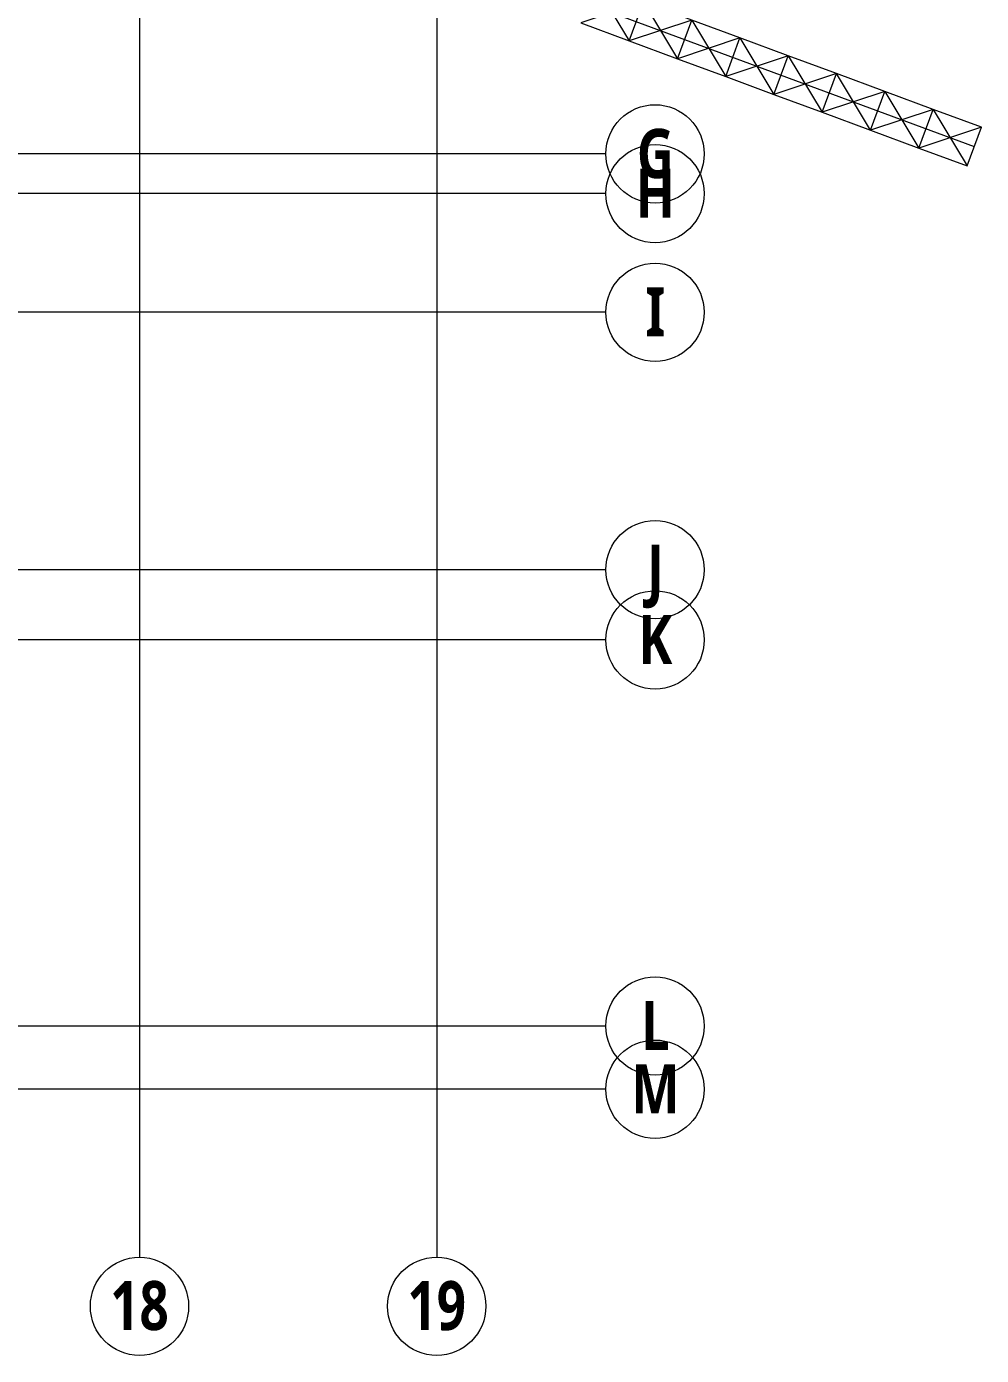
# Model space of a CAD drawing. Header units: millimetres. Extents: x -41779 to 122129, y -6962 to 59838.
# Drawn here: x 64221 to 84619, y -4008 to 24386 of the extents above; entities that cross this region are included whole.
import ezdxf

# ---------------------------------------------------------------- set-up
doc = ezdxf.new("R2010")
doc.units = ezdxf.units.MM
doc.linetypes.add('Grid Line', pattern=[10, 8, -1, 0, -1])
for name, color, linetype, lineweight in [('S-GRID', 1, 'Continuous', 5), ('S-GRID-IDEN', 1, 'Continuous', 9), ('Site Planning 180317_dwg', 8, 'Continuous', 5), ('VATLIEU', 32, 'Continuous', 13)]:
    doc.layers.add(name, color=color, linetype=linetype, lineweight=lineweight)
doc.styles.add('Roboto_B', font='Roboto-Bold.ttf', dxfattribs={"width": 0.8, "height": 1050})

# ---------------------------------------------------------------- blocks, each defined once
blk = doc.blocks.new('Site Planning 180317_dwg_TC1-985155-Level 3')
at = {"layer": 'VATLIEU', "color": 61}
for p, q in [((1157710, -341911), (1209299, -361003)), ((1201200, -357536), (1201926, -358743)), ((1202231, -357918), (1202958, -359125)), ((1203263, -358299), (1203989, -359507)), ((1204294, -358681), (1205021, -359888)), ((1205326, -359062), (1206052, -360270)), ((1207389, -359826), (1208115, -361033)), ((1208421, -360207), (1209147, -361415))]:
    blk.add_line(p, q, dxfattribs=at)
at = {"layer": 'VATLIEU', "color": 61, "flags": 128}
for points in [[(1205326, -359063), (1203989, -359507), (1205021, -359888), (1205326, -359063), (1204294, -358681), (1202957, -359125), (1203989, -359507), (1204294, -358681), (1203263, -358299), (1201926, -358743), (1202958, -359125), (1203263, -358299), (1202231, -357918), (1200894, -358361), (1201926, -358743), (1202231, -357918), (1201200, -357536), (1199863, -357980)], [(1207084, -360651), (1206358, -359444), (1205021, -359888), (1206052, -360270), (1206358, -359444), (1205326, -359062)], [(1208421, -360207), (1207084, -360651), (1208115, -361033), (1208421, -360207), (1207389, -359826), (1206052, -360269), (1207084, -360651), (1207389, -359826), (1206358, -359444)], [(1209452, -360589), (1208115, -361033), (1209147, -361415), (1209452, -360589), (1208421, -360207)]]:
    blk.add_lwpolyline(points, dxfattribs=at)
blk = doc.blocks.new('Site Planning 180317_dwg-985132-Level 3')
blk.add_blockref('Site Planning 180317_dwg_TC1-985155-Level 3', (-181797, -295553))
blk = doc.blocks.new('Grid - Circle-565542-Level 3')
at = {"layer": 'S-GRID-IDEN'}
blk.add_circle((0, 0), 3.5, dxfattribs=at)

msp = doc.modelspace()

# ---------------------------------------------------------------- linework, layer by layer
at = {"layer": 'S-GRID', "linetype": 'Grid Line'}
for p, q in [((66633, 55247), (66633, -1908)), ((72983, 55247), (72983, -1908)), ((76597, 21666), (-26915, 21666)), ((76597, 20816), (-26915, 20816)), ((76597, 18281), (-26915, 18281)), ((76597, 12781), (-26915, 12781)), ((76597, 11281), (-26915, 11281)), ((76597, 3031), (-26915, 3031)), ((76597, 1681), (-26915, 1681))]:
    msp.add_line(p, q, dxfattribs=at)

# ---------------------------------------------------------------- block references
at = {"layer": 'S-GRID-IDEN', "xscale": 299.9999999999997, "yscale": 299.9999999999997, "zscale": 299.9999999999997}
for p, rotation in [((77647, 21666), 90), ((77647, 20816), 90), ((77647, 18281), 90), ((77647, 12781), 90), ((77647, 11281), 90), ((77647, 3031), 90), ((77647, 1681), 90), ((66633, -2958), 180), ((72983, -2958), 180)]:
    msp.add_blockref('Grid - Circle-565542-Level 3', p, dxfattribs=dict(at, rotation=rotation))
at = {"layer": 'Site Planning 180317_dwg', "color": 61, "lineweight": 13}
msp.add_blockref('Site Planning 180317_dwg-985132-Level 3', (-943036, 678377), dxfattribs=at)

# ---------------------------------------------------------------- texts
at = {"layer": 'S-GRID-IDEN', "lineweight": 5, "char_height": 1050, "attachment_point": 2, "line_spacing_factor": 1.016846, "style": 'Roboto_B'}
for s, insert, width in [('\\fRoboto|b1|i0|c0|p2|;\\W.8;G', (77654, 22200), 939.88), ('\\fRoboto|b1|i0|c0|p2|;\\W.8;H', (77654, 21350), 992.83), ('\\fRoboto|b1|i0|c0|p2|;\\W.8;I', (77654, 18815), 410.37), ('\\fRoboto|b1|i0|c0|p2|;\\W.8;J', (77654, 13315), 781.03), ('\\fRoboto|b1|i0|c0|p2|;\\W.8;K', (77654, 11815), 900.17), ('\\fRoboto|b1|i0|c0|p2|;\\W.8;L', (77654, 3565), 781.03), ('\\fRoboto|b1|i0|c0|p2|;\\W.8;M', (77654, 2215), 1231.11), ('18', (66633, -2416), 1615.01), ('19', (72983, -2416), 1615.01)]:
    msp.add_mtext(s, dxfattribs=dict(at, insert=insert, width=width))

doc.saveas('drawing.dxf')
